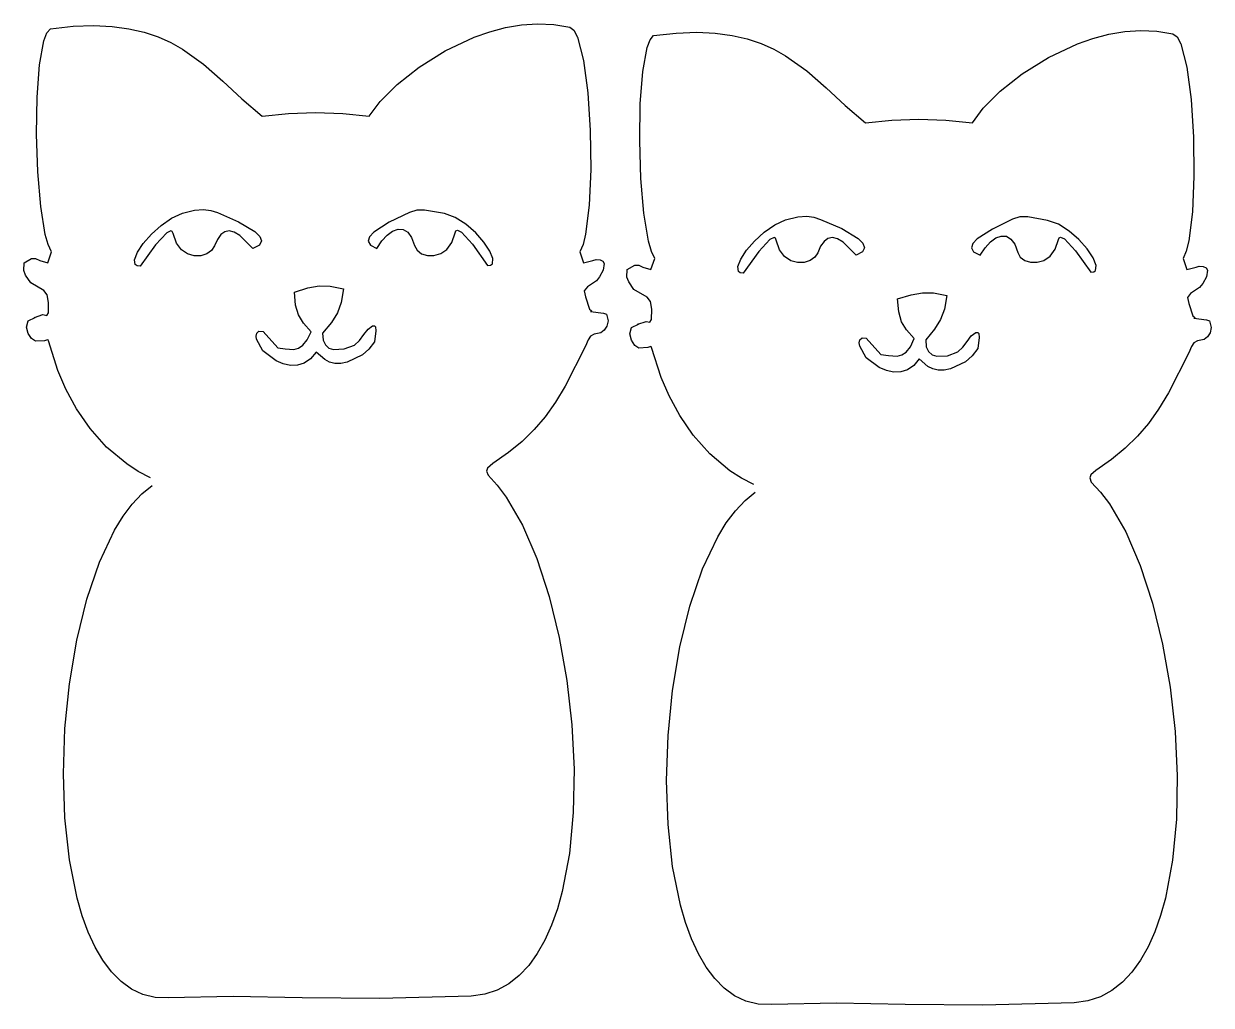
# Model space of a CAD drawing. Extents: x 5 to 300, y 2 to 295.
# Drawn here: x 4.6 to 150.8, y 173.7 to 294.5 of the extents above; entities that cross this region are included whole.
import ezdxf

# ---------------------------------------------------------------- set-up
doc = ezdxf.new("R2010")
doc.units = 0

msp = doc.modelspace()

# ---------------------------------------------------------------- linework, layer by layer
at = {"layer": 'Layer 1'}
for p, q in [((7.462326, 293.365529), (7.896647, 293.892567)), ((7.896647, 293.892567), (10.675014, 294.186679)), ((10.675014, 294.186679), (13.194897, 294.273892)), ((13.194897, 294.273892), (15.478846, 294.170915)), ((15.478846, 294.170915), (17.549412, 293.894456)), ((17.549412, 293.894456), (19.429145, 293.461222)), ((61.978431, 293.516709), (63.919083, 294.027988)), ((63.919083, 294.027988), (65.890776, 294.363956)), ((65.890776, 294.363956), (67.877929, 294.50082)), ((67.877929, 294.50082), (69.864964, 294.414787)), ((69.864964, 294.414787), (71.836298, 294.082064)), ((71.836298, 294.082064), (72.336598, 293.701578)), ((7.093408, 292.410035), (7.462326, 293.365529)), ((19.429145, 293.461222), (21.140595, 292.887923)), ((21.140595, 292.887923), (22.706315, 292.191265)), ((56.498528, 291.168946), (60.084401, 292.853914)), ((60.084401, 292.853914), (61.978431, 293.516709)), ((72.336598, 293.701578), (72.786481, 292.850498)), ((72.786481, 292.850498), (73.529902, 289.985917)), ((81.361298, 291.582035), (81.730216, 292.537529)), ((81.730216, 292.537529), (82.164537, 293.064567)), ((82.164537, 293.064567), (84.942904, 293.358679)), ((84.942904, 293.358679), (87.462787, 293.445892)), ((87.462787, 293.445892), (89.746736, 293.342915)), ((89.746736, 293.342915), (91.817302, 293.066456)), ((91.817302, 293.066456), (93.697035, 292.633222)), ((93.697035, 292.633222), (95.408485, 292.059923)), ((134.352291, 292.025914), (136.246321, 292.688709)), ((136.246321, 292.688709), (138.186973, 293.199988)), ((138.186973, 293.199988), (140.158666, 293.535956)), ((140.158666, 293.535956), (142.145819, 293.67282)), ((142.145819, 293.67282), (144.132854, 293.586787)), ((144.132854, 293.586787), (146.104188, 293.254064)), ((146.104188, 293.254064), (146.604488, 292.873578)), ((146.604488, 292.873578), (147.054371, 292.022498)), ((6.546258, 289.445021), (7.093408, 292.410035)), ((22.706315, 292.191265), (24.148853, 291.387957)), ((24.148853, 291.387957), (26.754589, 289.528224)), ((53.286105, 289.163431), (56.498528, 291.168946)), ((80.814148, 288.617021), (81.361298, 291.582035)), ((95.408485, 292.059923), (96.974205, 291.363265)), ((96.974205, 291.363265), (98.416743, 290.559957)), ((130.766418, 290.340946), (134.352291, 292.025914)), ((147.054371, 292.022498), (147.797792, 289.157917)), ((26.754589, 289.528224), (29.138209, 287.442388)), ((73.529902, 289.985917), (74.056378, 285.987046)), ((98.416743, 290.559957), (101.022479, 288.700224)), ((127.553995, 288.335431), (130.766418, 290.340946)), ((6.244147, 285.460218), (6.546258, 289.445021)), ((50.571776, 287.027714), (53.286105, 289.163431)), ((80.512037, 284.632218), (80.814148, 288.617021)), ((101.022479, 288.700224), (103.406099, 286.614388)), ((124.839666, 286.199714), (127.553995, 288.335431)), ((147.797792, 289.157917), (148.324268, 285.159046)), ((29.138209, 287.442388), (31.480116, 285.264114)), ((48.480184, 284.952144), (50.571776, 287.027714)), ((103.406099, 286.614388), (105.748006, 284.436114)), ((6.176025, 280.91832), (6.244147, 285.460218)), ((31.480116, 285.264114), (33.960716, 283.127066)), ((74.056378, 285.987046), (74.355725, 281.352607)), ((122.748074, 284.124144), (124.839666, 286.199714)), ((148.324268, 285.159046), (148.623615, 280.524607)), ((47.135972, 283.127066), (48.480184, 284.952144)), ((80.443915, 280.09032), (80.512037, 284.632218)), ((105.748006, 284.436114), (108.228606, 282.299066)), ((121.403862, 282.299066), (122.748074, 284.124144)), ((33.960716, 283.127066), (37.207992, 283.458565)), ((37.207992, 283.458565), (40.548344, 283.572315)), ((40.548344, 283.572315), (43.888696, 283.458565)), ((43.888696, 283.458565), (47.135972, 283.127066)), ((108.228606, 282.299066), (111.475882, 282.630565)), ((111.475882, 282.630565), (114.816234, 282.744315)), ((114.816234, 282.744315), (118.156586, 282.630565)), ((118.156586, 282.630565), (121.403862, 282.299066)), ((6.330841, 276.282019), (6.176025, 280.91832)), ((74.355725, 281.352607), (74.417759, 276.581323)), ((80.598731, 275.454019), (80.443915, 280.09032)), ((148.623615, 280.524607), (148.685649, 275.753323)), ((74.417759, 276.581323), (74.232298, 272.171917)), ((6.697546, 272.014007), (6.330841, 276.282019)), ((80.965436, 271.186007), (80.598731, 275.454019)), ((148.685649, 275.753323), (148.500188, 271.343917)), ((7.265089, 268.576979), (6.697546, 272.014007)), ((74.232298, 272.171917), (73.789158, 268.623112)), ((21.508816, 269.668924), (22.810009, 270.572292)), ((22.810009, 270.572292), (24.142782, 271.181706)), ((24.142782, 271.181706), (25.632506, 271.565996)), ((25.632506, 271.565996), (26.741651, 271.657263)), ((26.741651, 271.657263), (27.629312, 271.528421)), ((27.629312, 271.528421), (28.454585, 271.252386)), ((28.454585, 271.252386), (31.063187, 270.12549)), ((52.087206, 271.281986), (49.597311, 270.065936)), ((52.995079, 271.545868), (52.087206, 271.281986)), ((53.962782, 271.560491), (52.995079, 271.545868)), ((56.404735, 271.130666), (53.962782, 271.560491)), ((57.746004, 270.647478), (56.404735, 271.130666)), ((59.058113, 269.817481), (57.746004, 270.647478)), ((81.532979, 267.748979), (80.965436, 271.186007)), ((98.410672, 270.353706), (99.900396, 270.737996)), ((99.900396, 270.737996), (101.009541, 270.829263)), ((101.009541, 270.829263), (101.897202, 270.700421)), ((101.897202, 270.700421), (102.722475, 270.424386)), ((127.262969, 270.717868), (126.355096, 270.453986)), ((128.230672, 270.732491), (127.262969, 270.717868)), ((130.672625, 270.302666), (128.230672, 270.732491)), ((148.500188, 271.343917), (148.057048, 267.795112)), ((20.320775, 268.588985), (21.508816, 269.668924)), ((31.063187, 270.12549), (33.078703, 268.914398)), ((49.597311, 270.065936), (47.713136, 268.853608)), ((50.028998, 268.972293), (50.693218, 269.206303)), ((50.693218, 269.206303), (51.321607, 269.166675)), ((51.321607, 269.166675), (51.88756, 268.832016)), ((57.827451, 268.995766), (57.995635, 269.076408)), ((57.995635, 269.076408), (58.49411, 268.850275)), ((60.259055, 268.768954), (59.058113, 269.817481)), ((95.776706, 268.840924), (97.077899, 269.744292)), ((97.077899, 269.744292), (98.410672, 270.353706)), ((102.722475, 270.424386), (105.331077, 269.29749)), ((105.331077, 269.29749), (107.346593, 268.086398)), ((123.865201, 269.237936), (121.981026, 268.025608)), ((126.355096, 270.453986), (123.865201, 269.237936)), ((132.013894, 269.819478), (130.672625, 270.302666)), ((133.326003, 268.989481), (132.013894, 269.819478)), ((7.620722, 267.314675), (7.265089, 268.576979)), ((19.32746, 267.44986), (20.320775, 268.588985)), ((22.216661, 268.7796), (20.835488, 267.309449)), ((22.723913, 269.008583), (22.216661, 268.7796)), ((22.895355, 268.928915), (22.723913, 269.008583)), ((22.99816, 268.69404), (22.895355, 268.928915)), ((23.4058, 267.514024), (22.99816, 268.69404)), ((28.453455, 267.962776), (28.094673, 267.154965)), ((28.873754, 268.546529), (28.453455, 267.962776)), ((29.357926, 268.897085), (28.873754, 268.546529)), ((29.908328, 269.005309), (29.357926, 268.897085)), ((30.527317, 268.862062), (29.908328, 269.005309)), ((31.217249, 268.458208), (30.527317, 268.862062)), ((32.819373, 266.832128), (31.217249, 268.458208)), ((33.078703, 268.914398), (33.667874, 268.323568)), ((33.873357, 267.767235), (33.616681, 267.263917)), ((33.667874, 268.323568), (33.873357, 267.767235)), ((47.179867, 268.280265), (47.016036, 267.745563)), ((47.016036, 267.745563), (47.294312, 267.262072)), ((47.713136, 268.853608), (47.179867, 268.280265)), ((48.087363, 266.842364), (48.699467, 267.76893)), ((48.699467, 267.76893), (49.355546, 268.486037)), ((49.355546, 268.486037), (50.028998, 268.972293)), ((51.88756, 268.832016), (52.364475, 268.180933)), ((52.364475, 268.180933), (52.725751, 267.192033)), ((56.701579, 266.736761), (57.322413, 267.575995)), ((57.322413, 267.575995), (57.726947, 268.760294)), ((57.726947, 268.760294), (57.827451, 268.995766)), ((58.49411, 268.850275), (59.852954, 267.387824)), ((61.266821, 267.630177), (60.259055, 268.768954)), ((61.999402, 266.529425), (61.266821, 267.630177)), ((73.789158, 268.623112), (73.467776, 267.327286)), ((81.888612, 266.486675), (81.532979, 267.748979)), ((93.59535, 266.62186), (94.588665, 267.760985)), ((94.588665, 267.760985), (95.776706, 268.840924)), ((96.484551, 267.9516), (95.103378, 266.481449)), ((96.991803, 268.180583), (96.484551, 267.9516)), ((97.163245, 268.100915), (96.991803, 268.180583)), ((97.26605, 267.86604), (97.163245, 268.100915)), ((97.67369, 266.686024), (97.26605, 267.86604)), ((103.141644, 267.718529), (102.721345, 267.134776)), ((103.625816, 268.069085), (103.141644, 267.718529)), ((104.176218, 268.177309), (103.625816, 268.069085)), ((104.795207, 268.034062), (104.176218, 268.177309)), ((105.485139, 267.630208), (104.795207, 268.034062)), ((107.087263, 266.004128), (105.485139, 267.630208)), ((107.346593, 268.086398), (107.935764, 267.495568)), ((121.981026, 268.025608), (121.447757, 267.452265)), ((122.967357, 266.94093), (123.623436, 267.658037)), ((123.623436, 267.658037), (124.296888, 268.144293)), ((124.296888, 268.144293), (124.961108, 268.378303)), ((124.961108, 268.378303), (125.589497, 268.338675)), ((125.589497, 268.338675), (126.15545, 268.004016)), ((126.15545, 268.004016), (126.632365, 267.352933)), ((131.590303, 266.747995), (131.994837, 267.932294)), ((131.994837, 267.932294), (132.095341, 268.167766)), ((132.095341, 268.167766), (132.263525, 268.248408)), ((132.263525, 268.248408), (132.762, 268.022275)), ((132.762, 268.022275), (134.120844, 266.559824)), ((134.526945, 267.940954), (133.326003, 268.989481)), ((135.534711, 266.802177), (134.526945, 267.940954)), ((148.057048, 267.795112), (147.735666, 266.499286)), ((7.555764, 265.085018), (8.02242, 266.433627)), ((8.02242, 266.433627), (7.620722, 267.314675)), ((18.251297, 265.463587), (18.610443, 266.368933)), ((18.610443, 266.368933), (19.32746, 267.44986)), ((20.835488, 267.309449), (18.932913, 264.649178)), ((24.023651, 266.682886), (23.4058, 267.514024)), ((24.779381, 266.167278), (24.023651, 266.682886)), ((25.60066, 265.93385), (24.779381, 266.167278)), ((27.150548, 266.18014), (26.41516, 265.949254)), ((27.734496, 266.59316), (27.150548, 266.18014)), ((28.094673, 267.154965), (27.734496, 266.59316)), ((33.616681, 267.263917), (32.819373, 266.832128)), ((32.819373, 266.832128), (32.819373, 266.832128)), ((47.294312, 267.262072), (48.087363, 266.842364)), ((48.087363, 266.842364), (48.087363, 266.842364)), ((52.725751, 267.192033), (53.035084, 266.619263)), ((53.035084, 266.619263), (53.587916, 266.203446)), ((53.587916, 266.203446), (54.307615, 265.975936)), ((55.117547, 265.968084), (55.94108, 266.211242)), ((55.94108, 266.211242), (56.701579, 266.736761)), ((59.852954, 267.387824), (61.725951, 264.738118)), ((62.37479, 265.59498), (61.999402, 266.529425)), ((73.467776, 267.327286), (73.078156, 266.433631)), ((73.078156, 266.433631), (73.540923, 265.085021)), ((82.29031, 265.605627), (81.888612, 266.486675)), ((92.878333, 265.540933), (93.59535, 266.62186)), ((95.103378, 266.481449), (93.200803, 263.821178)), ((98.291541, 265.854886), (97.67369, 266.686024)), ((102.362563, 266.326965), (102.002386, 265.76516)), ((102.721345, 267.134776), (102.362563, 266.326965)), ((107.884571, 266.435917), (107.087263, 266.004128)), ((108.141247, 266.939235), (107.884571, 266.435917)), ((107.935764, 267.495568), (108.141247, 266.939235)), ((121.447757, 267.452265), (121.283926, 266.917563)), ((121.283926, 266.917563), (121.562202, 266.434072)), ((121.562202, 266.434072), (122.355253, 266.014364)), ((122.355253, 266.014364), (122.967357, 266.94093)), ((126.632365, 267.352933), (126.993641, 266.364033)), ((126.993641, 266.364033), (127.302974, 265.791263)), ((130.969469, 265.908761), (131.590303, 266.747995)), ((134.120844, 266.559824), (135.993841, 263.910118)), ((136.267292, 265.701425), (135.534711, 266.802177)), ((147.735666, 266.499286), (147.346046, 265.605631)), ((4.609252, 264.134691), (4.642946, 265.082256)), ((4.642946, 265.082256), (5.567663, 265.613158)), ((5.567663, 265.613158), (6.064343, 265.625053)), ((6.064343, 265.625053), (6.578528, 265.366239)), ((6.578528, 265.366239), (7.555764, 265.085018)), ((18.331596, 264.851208), (18.251297, 265.463587)), ((18.562029, 264.691563), (18.331596, 264.851208)), ((18.932913, 264.649178), (18.562029, 264.691563)), ((26.41516, 265.949254), (25.60066, 265.93385)), ((54.307615, 265.975936), (55.117547, 265.968084)), ((61.725951, 264.738118), (62.08874, 264.785742)), ((62.08874, 264.785742), (62.310975, 264.955118)), ((62.310975, 264.955118), (62.37479, 265.59498)), ((73.540923, 265.085021), (74.670045, 265.374765)), ((74.670045, 265.374765), (75.077952, 265.481046)), ((75.077952, 265.481046), (75.560792, 265.451013)), ((75.560792, 265.451013), (75.92437, 265.284632)), ((75.92437, 265.284632), (76.082093, 264.987222)), ((76.082093, 264.987222), (75.951948, 264.172117)), ((78.910836, 264.254256), (79.835553, 264.785158)), ((79.835553, 264.785158), (80.332233, 264.797053)), ((80.332233, 264.797053), (80.846418, 264.538239)), ((81.823654, 264.257018), (82.29031, 265.605627)), ((92.519187, 264.635587), (92.878333, 265.540933)), ((92.599486, 264.023208), (92.519187, 264.635587)), ((99.047271, 265.339278), (98.291541, 265.854886)), ((99.86855, 265.10585), (99.047271, 265.339278)), ((100.68305, 265.121254), (99.86855, 265.10585)), ((101.418438, 265.35214), (100.68305, 265.121254)), ((102.002386, 265.76516), (101.418438, 265.35214)), ((107.087263, 266.004128), (107.087263, 266.004128)), ((122.355253, 266.014364), (122.355253, 266.014364)), ((127.302974, 265.791263), (127.855806, 265.375446)), ((127.855806, 265.375446), (128.575505, 265.147936)), ((128.575505, 265.147936), (129.385437, 265.140084)), ((129.385437, 265.140084), (130.20897, 265.383242)), ((130.20897, 265.383242), (130.969469, 265.908761)), ((136.64268, 264.76698), (136.267292, 265.701425)), ((136.578865, 264.127118), (136.64268, 264.76698)), ((147.346046, 265.605631), (147.808813, 264.257021)), ((148.937935, 264.546765), (149.345842, 264.653046)), ((149.345842, 264.653046), (149.828682, 264.623013)), ((4.819428, 263.561456), (4.609252, 264.134691)), ((5.462305, 262.630828), (4.819428, 263.561456)), ((75.5143, 263.351306), (75.11309, 262.870397)), ((75.951948, 264.172117), (75.5143, 263.351306)), ((78.877142, 263.306691), (78.910836, 264.254256)), ((79.087318, 262.733456), (78.877142, 263.306691)), ((80.846418, 264.538239), (81.823654, 264.257018)), ((92.829919, 263.863563), (92.599486, 264.023208)), ((93.200803, 263.821178), (92.829919, 263.863563)), ((135.993841, 263.910118), (136.35663, 263.957742)), ((136.35663, 263.957742), (136.578865, 264.127118)), ((147.808813, 264.257021), (148.937935, 264.546765)), ((150.219838, 263.344117), (149.78219, 262.523306)), ((149.828682, 264.623013), (150.19226, 264.456632)), ((150.19226, 264.456632), (150.349983, 264.159222)), ((150.349983, 264.159222), (150.219838, 263.344117)), ((7.097866, 261.687459), (5.462305, 262.630828)), ((37.934986, 261.45249), (39.598549, 261.981231)), ((39.598549, 261.981231), (40.977275, 262.226557)), ((40.977275, 262.226557), (42.347046, 262.194432)), ((42.347046, 262.194432), (43.983745, 261.890823)), ((43.983745, 261.890823), (43.685003, 260.213167)), ((74.000165, 262.128383), (73.628005, 261.641035)), ((75.11309, 262.870397), (74.000165, 262.128383)), ((79.730195, 261.802828), (79.087318, 262.733456)), ((81.365756, 260.859459), (79.730195, 261.802828)), ((149.38098, 262.042397), (148.268055, 261.300383)), ((149.78219, 262.523306), (149.38098, 262.042397)), ((7.512094, 261.152467), (7.097866, 261.687459)), ((7.658458, 260.203193), (7.512094, 261.152467)), ((38.087779, 259.852896), (37.934986, 261.45249)), ((73.628005, 261.641035), (73.78918, 260.895818)), ((73.78918, 260.895818), (74.27626, 259.380195)), ((81.779984, 260.324467), (81.365756, 260.859459)), ((81.926348, 259.375193), (81.779984, 260.324467)), ((112.202876, 260.62449), (113.866439, 261.153231)), ((112.355669, 259.024896), (112.202876, 260.62449)), ((113.866439, 261.153231), (115.245165, 261.398557)), ((115.245165, 261.398557), (116.614936, 261.366432)), ((116.614936, 261.366432), (118.251635, 261.062823)), ((118.251635, 261.062823), (117.952893, 259.385167)), ((148.268055, 261.300383), (147.895895, 260.813035)), ((147.895895, 260.813035), (148.05707, 260.067818)), ((7.438163, 258.61398), (7.646822, 258.919023)), ((7.646822, 258.919023), (7.658458, 260.203193)), ((38.428948, 258.655785), (38.087779, 259.852896)), ((43.218878, 258.922757), (42.490129, 257.751103)), ((43.685003, 260.213167), (43.218878, 258.922757)), ((74.27626, 259.380195), (74.470357, 259.20313)), ((74.534705, 259.13517), (74.407065, 259.073681)), ((74.407065, 259.073681), (75.972073, 258.89167)), ((74.470357, 259.20313), (74.534705, 259.13517)), ((75.972073, 258.89167), (76.346344, 258.763293)), ((81.914712, 258.091023), (81.926348, 259.375193)), ((112.696838, 257.827785), (112.355669, 259.024896)), ((117.952893, 259.385167), (117.486768, 258.094757)), ((148.05707, 260.067818), (148.54415, 258.552195)), ((4.963224, 257.173191), (5.150768, 257.937252)), ((5.150768, 257.937252), (6.031535, 258.338606)), ((5.965746, 258.346192), (5.888669, 258.320804)), ((5.888669, 258.320804), (5.947887, 258.339151)), ((5.947887, 258.339151), (6.972443, 258.696623)), ((6.031535, 258.338606), (5.965746, 258.346192)), ((6.972443, 258.696623), (7.438163, 258.61398)), ((39.035534, 257.641825), (38.428948, 258.655785)), ((39.984576, 256.591686), (39.035534, 257.641825)), ((42.490129, 257.751103), (41.403519, 256.429714)), ((47.004419, 256.903839), (47.565348, 257.333628)), ((47.565348, 257.333628), (47.794194, 257.331134)), ((47.794194, 257.331134), (47.920836, 257.206591)), ((76.346344, 258.763293), (76.54708, 257.954512)), ((76.54708, 257.954512), (76.416227, 257.287464)), ((79.418658, 257.109252), (80.299425, 257.510606)), ((80.233636, 257.518192), (80.156559, 257.492804)), ((80.156559, 257.492804), (80.215777, 257.511151)), ((80.215777, 257.511151), (81.240333, 257.868623)), ((80.299425, 257.510606), (80.233636, 257.518192)), ((81.240333, 257.868623), (81.706053, 257.78598)), ((81.706053, 257.78598), (81.914712, 258.091023)), ((113.303424, 256.813825), (112.696838, 257.827785)), ((117.486768, 258.094757), (116.758019, 256.923103)), ((148.54415, 258.552195), (148.738247, 258.37513)), ((148.802595, 258.30717), (148.674955, 258.245681)), ((148.674955, 258.245681), (150.239963, 258.06367)), ((148.738247, 258.37513), (148.802595, 258.30717)), ((150.239963, 258.06367), (150.614234, 257.935293)), ((150.614234, 257.935293), (150.81497, 257.126512)), ((5.152529, 256.387319), (4.963224, 257.173191)), ((5.568622, 255.746164), (5.152529, 256.387319)), ((33.207294, 256.053197), (33.294913, 256.425323)), ((33.264617, 255.663151), (33.207294, 256.053197)), ((33.294913, 256.425323), (33.571234, 256.655585)), ((33.571234, 256.655585), (34.080017, 256.620041)), ((34.080017, 256.620041), (35.883062, 254.62977)), ((39.508811, 255.578823), (39.984576, 256.591686)), ((39.984576, 256.591686), (39.984576, 256.591686)), ((41.403519, 256.429714), (41.466925, 255.57532)), ((45.94908, 255.525669), (46.486749, 256.241168)), ((46.486749, 256.241168), (47.004419, 256.903839)), ((47.957874, 256.695044), (47.799544, 255.347921)), ((47.920836, 257.206591), (47.957874, 256.695044)), ((74.385887, 256.052691), (74.096219, 255.588636)), ((74.844189, 256.30766), (74.385887, 256.052691)), ((75.678069, 256.453781), (74.844189, 256.30766)), ((76.083363, 256.780953), (75.678069, 256.453781)), ((76.416227, 257.287464), (76.083363, 256.780953)), ((79.231114, 256.345191), (79.418658, 257.109252)), ((79.420419, 255.559319), (79.231114, 256.345191)), ((114.252466, 255.763686), (113.303424, 256.813825)), ((116.758019, 256.923103), (115.671409, 255.601714)), ((120.754639, 255.413168), (121.272309, 256.075839)), ((121.272309, 256.075839), (121.833238, 256.505628)), ((121.833238, 256.505628), (122.062084, 256.503134)), ((122.062084, 256.503134), (122.188726, 256.378591)), ((122.225764, 255.867044), (122.067434, 254.519921)), ((122.188726, 256.378591), (122.225764, 255.867044)), ((150.351253, 255.952953), (149.945959, 255.625781)), ((150.684117, 256.459464), (150.351253, 255.952953)), ((150.81497, 257.126512), (150.684117, 256.459464)), ((6.061443, 255.416252), (5.568622, 255.746164)), ((7.17798, 255.471839), (6.061443, 255.416252)), ((7.547219, 255.596746), (7.17798, 255.471839)), ((7.569401, 255.644782), (7.547219, 255.596746)), ((7.644767, 255.469758), (7.569401, 255.644782)), ((8.812529, 251.810325), (7.644767, 255.469758)), ((34.062109, 254.225326), (33.264617, 255.663151)), ((35.883062, 254.62977), (36.797076, 254.50291)), ((36.797076, 254.50291), (37.878488, 254.41503)), ((37.878488, 254.41503), (38.438301, 254.560354)), ((38.438301, 254.560354), (38.987564, 254.924999)), ((38.987564, 254.924999), (39.508811, 255.578823)), ((41.466925, 255.57532), (41.741016, 254.973337)), ((41.741016, 254.973337), (42.181476, 254.592966)), ((42.181476, 254.592966), (42.743985, 254.403411)), ((42.743985, 254.403411), (44.05788, 254.473556)), ((44.05788, 254.473556), (45.328156, 254.937392)), ((45.328156, 254.937392), (45.94908, 255.525669)), ((47.09103, 254.445546), (46.306844, 253.73291)), ((47.799544, 255.347921), (47.09103, 254.445546)), ((73.768241, 254.815256), (71.271539, 249.911746)), ((74.096219, 255.588636), (73.768241, 254.815256)), ((79.836512, 254.918164), (79.420419, 255.559319)), ((80.329333, 254.588252), (79.836512, 254.918164)), ((81.44587, 254.643839), (80.329333, 254.588252)), ((81.815109, 254.768746), (81.44587, 254.643839)), ((81.837291, 254.816782), (81.815109, 254.768746)), ((81.912657, 254.641758), (81.837291, 254.816782)), ((83.080419, 250.982325), (81.912657, 254.641758)), ((107.475184, 255.225197), (107.562803, 255.597323)), ((107.532507, 254.835151), (107.475184, 255.225197)), ((108.329999, 253.397326), (107.532507, 254.835151)), ((107.562803, 255.597323), (107.839124, 255.827585)), ((107.839124, 255.827585), (108.347907, 255.792041)), ((108.347907, 255.792041), (110.150952, 253.80177)), ((113.255454, 254.096999), (113.776701, 254.750823)), ((113.776701, 254.750823), (114.252466, 255.763686)), ((114.252466, 255.763686), (114.252466, 255.763686)), ((115.671409, 255.601714), (115.734815, 254.74732)), ((115.734815, 254.74732), (116.008906, 254.145337)), ((119.596046, 254.109392), (120.21697, 254.697669)), ((120.21697, 254.697669), (120.754639, 255.413168)), ((122.067434, 254.519921), (121.35892, 253.617546)), ((148.364109, 254.760636), (148.036131, 253.987256)), ((148.653777, 255.224691), (148.364109, 254.760636)), ((149.112079, 255.47966), (148.653777, 255.224691)), ((149.945959, 255.625781), (149.112079, 255.47966)), ((35.672695, 253.01974), (34.062109, 254.225326)), ((36.547274, 252.642081), (35.672695, 253.01974)), ((39.916381, 253.267632), (39.144153, 252.736363)), ((40.599689, 254.094199), (39.916381, 253.267632)), ((41.658443, 253.16309), (40.599689, 254.094199)), ((42.259776, 252.865665), (41.658443, 253.16309)), ((46.306844, 253.73291), (44.447851, 252.847831)), ((109.940585, 252.19174), (108.329999, 253.397326)), ((110.150952, 253.80177), (111.064966, 253.67491)), ((111.064966, 253.67491), (112.146378, 253.58703)), ((112.146378, 253.58703), (112.706191, 253.732354)), ((112.706191, 253.732354), (113.255454, 254.096999)), ((114.867579, 253.266199), (114.184271, 252.439632)), ((115.926333, 252.33509), (114.867579, 253.266199)), ((116.008906, 254.145337), (116.449366, 253.764966)), ((116.449366, 253.764966), (117.011875, 253.575411)), ((117.011875, 253.575411), (118.32577, 253.645556)), ((118.32577, 253.645556), (119.596046, 254.109392)), ((121.35892, 253.617546), (120.574734, 252.90491)), ((148.036131, 253.987256), (145.539429, 249.083746)), ((9.802398, 249.530808), (8.812529, 251.810325)), ((37.434265, 252.450815), (36.547274, 252.642081)), ((38.308336, 252.473167), (37.434265, 252.450815)), ((39.144153, 252.736363), (38.308336, 252.473167)), ((42.919774, 252.702762), (42.259776, 252.865665)), ((43.646458, 252.691209), (42.919774, 252.702762)), ((44.447851, 252.847831), (43.646458, 252.691209)), ((110.815164, 251.814081), (109.940585, 252.19174)), ((111.702155, 251.622815), (110.815164, 251.814081)), ((112.576226, 251.645167), (111.702155, 251.622815)), ((113.412043, 251.908363), (112.576226, 251.645167)), ((114.184271, 252.439632), (113.412043, 251.908363)), ((116.527666, 252.037665), (115.926333, 252.33509)), ((117.187664, 251.874762), (116.527666, 252.037665)), ((117.914348, 251.863209), (117.187664, 251.874762)), ((118.715741, 252.019831), (117.914348, 251.863209)), ((120.574734, 252.90491), (118.715741, 252.019831)), ((84.070288, 248.702808), (83.080419, 250.982325)), ((11.10968, 247.117278), (9.802398, 249.530808)), ((71.271539, 249.911746), (70.059112, 247.909973)), ((85.37757, 246.289278), (84.070288, 248.702808)), ((145.539429, 249.083746), (144.327002, 247.081973)), ((12.769443, 244.694127), (11.10968, 247.117278)), ((70.059112, 247.909973), (68.8037, 246.140283)), ((68.8037, 246.140283), (67.455104, 244.551745)), ((87.037333, 243.866127), (85.37757, 246.289278)), ((144.327002, 247.081973), (143.07159, 245.312283)), ((14.816753, 242.385745), (12.769443, 244.694127)), ((67.455104, 244.551745), (65.963126, 243.09343)), ((143.07159, 245.312283), (141.722994, 243.723745)), ((65.963126, 243.09343), (64.277564, 241.714408)), ((89.084643, 241.557745), (87.037333, 243.866127)), ((141.722994, 243.723745), (140.231016, 242.26543)), ((17.286678, 240.316522), (14.816753, 242.385745)), ((64.277564, 241.714408), (62.348219, 240.363748)), ((91.554568, 239.488522), (89.084643, 241.557745)), ((140.231016, 242.26543), (138.545454, 240.886408)), ((18.691079, 239.410468), (17.286678, 240.316522)), ((61.710196, 239.816151), (61.598798, 239.437815)), ((62.348219, 240.363748), (61.710196, 239.816151)), ((138.545454, 240.886408), (136.616109, 239.535748)), ((20.214284, 238.61085), (18.691079, 239.410468)), ((61.598798, 239.437815), (61.774041, 238.923247)), ((61.774041, 238.923247), (62.915942, 237.695746)), ((92.958969, 238.582468), (91.554568, 239.488522)), ((94.482174, 237.78285), (92.958969, 238.582468)), ((135.978086, 238.988151), (135.866688, 238.609815)), ((135.866688, 238.609815), (136.041931, 238.095247)), ((136.616109, 239.535748), (135.978086, 238.988151)), ((19.149209, 236.64723), (20.408205, 237.667168)), ((62.915942, 237.695746), (64.005955, 236.253919)), ((136.041931, 238.095247), (137.183832, 236.867746)), ((137.183832, 236.867746), (138.273845, 235.425919)), ((17.959676, 235.381633), (19.149209, 236.64723)), ((64.005955, 236.253919), (66.019915, 232.793003)), ((92.227566, 234.553633), (93.417099, 235.81923)), ((93.417099, 235.81923), (94.676095, 236.839168)), ((138.273845, 235.425919), (140.287805, 231.965003)), ((16.841183, 233.888808), (17.959676, 235.381633)), ((91.109073, 233.060808), (92.227566, 234.553633)), ((15.795309, 232.187186), (16.841183, 233.888808)), ((66.019915, 232.793003), (67.795123, 228.671931)), ((90.063199, 231.359186), (91.109073, 233.060808)), ((13.927732, 228.231281), (15.795309, 232.187186)), ((88.195622, 227.403281), (90.063199, 231.359186)), ((140.287805, 231.965003), (142.063013, 227.843931)), ((12.369572, 223.661368), (13.927732, 228.231281)), ((67.795123, 228.671931), (69.310781, 224.022137)), ((86.637462, 222.833368), (88.195622, 227.403281)), ((142.063013, 227.843931), (143.578671, 223.194137)), ((69.310781, 224.022137), (70.54609, 218.975054)), ((11.133458, 218.624901), (12.369572, 223.661368)), ((85.401348, 217.796901), (86.637462, 222.833368)), ((143.578671, 223.194137), (144.81398, 218.147054)), ((10.232016, 213.269331), (11.133458, 218.624901)), ((70.54609, 218.975054), (71.480252, 213.662118)), ((144.81398, 218.147054), (145.748142, 212.834118)), ((84.499906, 212.441331), (85.401348, 217.796901)), ((71.480252, 213.662118), (72.092468, 208.214761)), ((9.677876, 207.74211), (10.232016, 213.269331)), ((83.945766, 206.91411), (84.499906, 212.441331)), ((145.748142, 212.834118), (146.360358, 207.386761)), ((9.483665, 202.19069), (9.677876, 207.74211)), ((72.092468, 208.214761), (72.361939, 202.764418)), ((83.751555, 201.36269), (83.945766, 206.91411)), ((146.360358, 207.386761), (146.629829, 201.936418)), ((9.662009, 196.762523), (9.483665, 202.19069)), ((72.361939, 202.764418), (72.267869, 197.442521)), ((146.629829, 201.936418), (146.535759, 196.614521)), ((83.929899, 195.934523), (83.751555, 201.36269)), ((72.267869, 197.442521), (71.789457, 192.380506)), ((10.225538, 191.605061), (9.662009, 196.762523)), ((84.493428, 190.777061), (83.929899, 195.934523)), ((146.535759, 196.614521), (146.057347, 191.552506)), ((11.186879, 186.865756), (10.225538, 191.605061)), ((71.789457, 192.380506), (70.905905, 187.709805)), ((146.057347, 191.552506), (145.173795, 186.881805)), ((85.454769, 186.037756), (84.493428, 190.777061)), ((70.905905, 187.709805), (70.305703, 185.562271)), ((11.820675, 184.698991), (11.186879, 186.865756)), ((86.088565, 183.870991), (85.454769, 186.037756)), ((145.173795, 186.881805), (144.573593, 184.734271)), ((12.55866, 182.692059), (11.820675, 184.698991)), ((70.305703, 185.562271), (69.596416, 183.561853)), ((144.573593, 184.734271), (143.864306, 182.733853)), ((69.596416, 183.561853), (68.775445, 181.724981)), ((86.82655, 181.864059), (86.088565, 183.870991)), ((13.402411, 180.863393), (12.55866, 182.692059)), ((68.775445, 181.724981), (67.84019, 180.068083)), ((87.670301, 180.035393), (86.82655, 181.864059)), ((143.864306, 182.733853), (143.043335, 180.896981)), ((14.353508, 179.231424), (13.402411, 180.863393)), ((67.84019, 180.068083), (66.788052, 178.60759)), ((88.621398, 178.403424), (87.670301, 180.035393)), ((143.043335, 180.896981), (142.10808, 179.240083)), ((15.413528, 177.814583), (14.353508, 179.231424)), ((66.788052, 178.60759), (65.61643, 177.359929)), ((89.681418, 176.986583), (88.621398, 178.403424)), ((142.10808, 179.240083), (141.055942, 177.77959)), ((16.584051, 176.631302), (15.413528, 177.814583)), ((65.61643, 177.359929), (64.322725, 176.341532)), ((90.851941, 175.803302), (89.681418, 176.986583)), ((141.055942, 177.77959), (139.88432, 176.531929)), ((17.866655, 175.700012), (16.584051, 176.631302)), ((19.262918, 175.039144), (17.866655, 175.700012)), ((62.904337, 175.568825), (61.358665, 175.05824)), ((64.322725, 176.341532), (62.904337, 175.568825)), ((92.134545, 174.872012), (90.851941, 175.803302)), ((138.590615, 175.513532), (137.172227, 174.740825)), ((139.88432, 176.531929), (138.590615, 175.513532)), ((20.774418, 174.667131), (19.262918, 175.039144)), ((22.402735, 174.602404), (20.774418, 174.667131)), ((30.393018, 174.773662), (22.402735, 174.602404)), ((38.876028, 174.630358), (30.393018, 174.773662)), ((48.442485, 174.529027), (38.876028, 174.630358)), ((59.683111, 174.826205), (48.442485, 174.529027)), ((61.358665, 175.05824), (59.683111, 174.826205)), ((93.530808, 174.211144), (92.134545, 174.872012)), ((95.042308, 173.839131), (93.530808, 174.211144)), ((133.951001, 173.998205), (122.710375, 173.701027)), ((135.626555, 174.23024), (133.951001, 173.998205)), ((137.172227, 174.740825), (135.626555, 174.23024)), ((96.670625, 173.774404), (95.042308, 173.839131)), ((104.660908, 173.945662), (96.670625, 173.774404)), ((113.143918, 173.802358), (104.660908, 173.945662)), ((122.710375, 173.701027), (113.143918, 173.802358))]:
    msp.add_line(p, q, dxfattribs=at)

doc.saveas('drawing.dxf')
